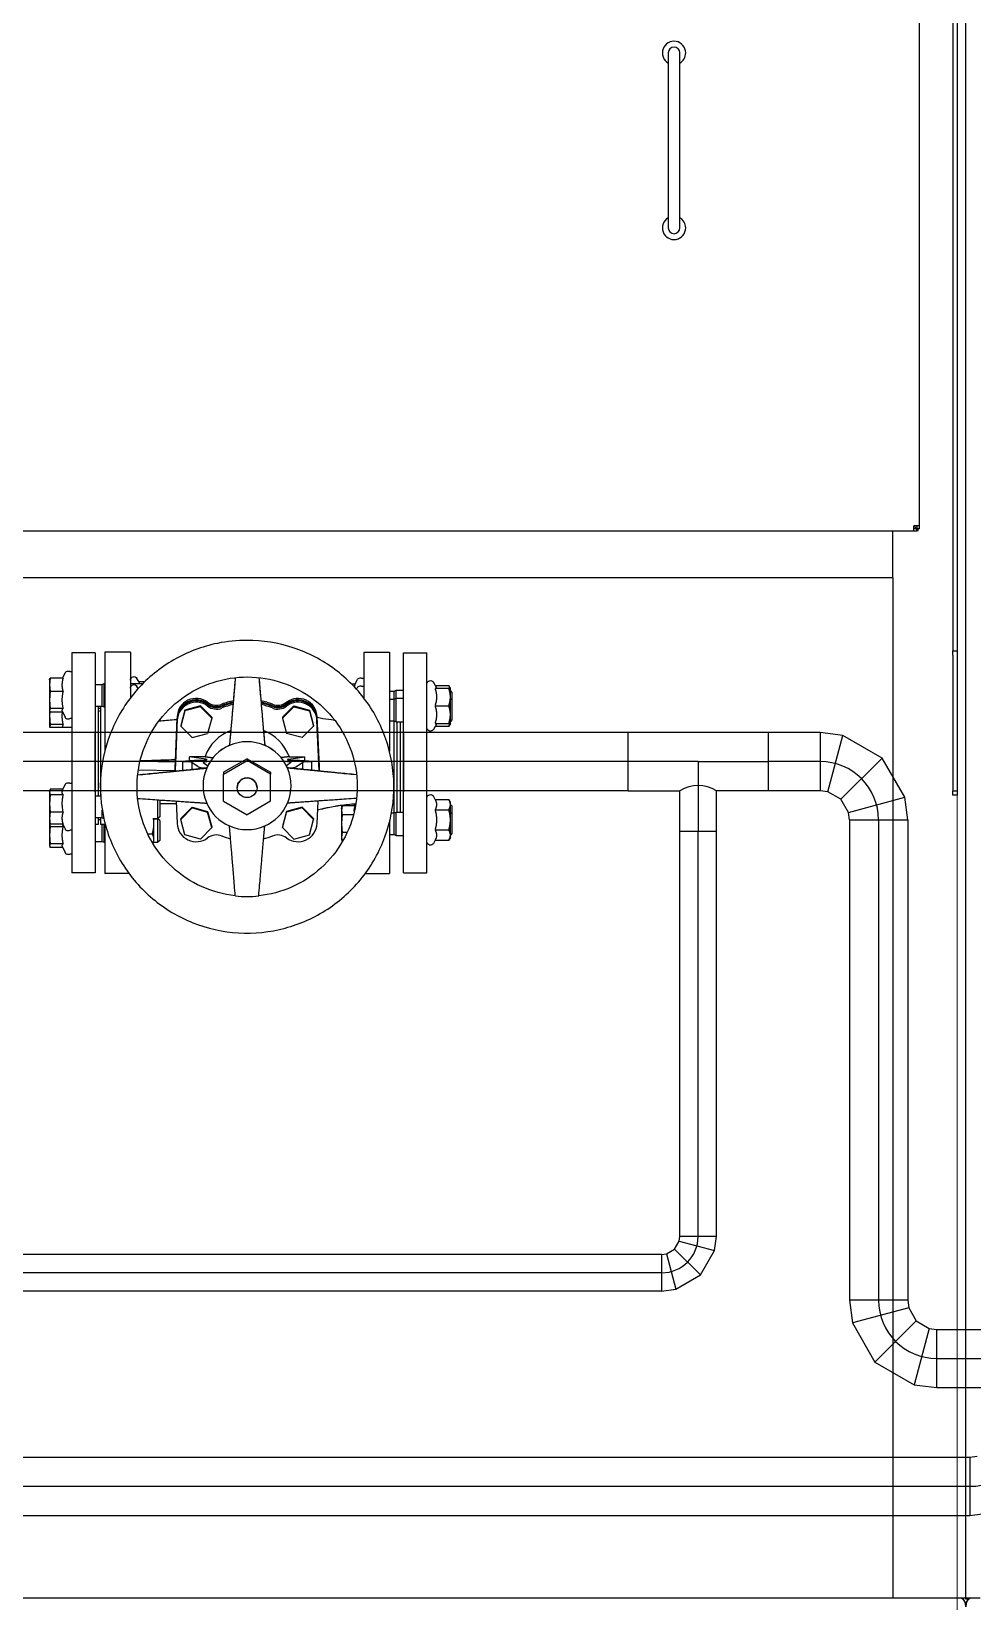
# Model space of a CAD drawing. Extents: x -681219 to -550379, y -242630 to -158199.
# Drawn here: x -581603 to -580958, y -225419 to -224342 of the extents above; entities that cross this region are included whole.
import ezdxf
from ezdxf.lldxf.tags import DXFTag

# ---------------------------------------------------------------- set-up
doc = ezdxf.new("R2010")
doc.units = 0
doc.header["$LTSCALE"] = 1000
doc.linetypes.add('C2', pattern=[17, 14, -1, 1, -1])
doc.layers.get('0').update_dxf_attribs({"linetype": 'CONTINUOUS'})
for name, color, linetype in [('10', 1, 'CONTINUOUS'), ('C__USERS_YSV001_', 7, 'CONTINUOUS'), ('DOTE_油脂（绿）', 7, 'CONTINUOUS'), ('GZDH011002641', 7, 'CONTINUOUS'), ('GZDH011002791', 7, 'CONTINUOUS'), ('GZDH011003011', 7, 'CONTINUOUS'), ('GZDH011003051', 7, 'CONTINUOUS'), ('GZDH011003061', 7, 'CONTINUOUS'), ('GZDH011003361', 7, 'CONTINUOUS'), ('GZDH011032031', 7, 'CONTINUOUS'), ('GZDH011032261', 7, 'CONTINUOUS'), ('PIPE-双管', 4, 'CONTINUOUS'), ('PIPE-油脂（绿）', 3, 'CONTINUOUS'), ('PIPE-给水', 3, 'CONTINUOUS'), ('Q02990160', 7, 'CONTINUOUS'), ('中心线', 4, 'C2'), ('辅助线', 11, 'CONTINUOUS')]:
    doc.layers.add(name, color=color, linetype=linetype)
for name, color, linetype, lineweight in [('famsun', 7, 'CONTINUOUS', 0), ('HEAT EXCHANGER', 1, 'CONTINUOUS', 25), ('轴网_轴线', 1, 'CENTER2', 0)]:
    doc.layers.add(name, color=color, linetype=linetype, lineweight=lineweight)
tags = doc.linetypes.add('CENTER2', pattern=[28.575, 19.05, -3.175, 3.175, -3.175]).pattern_tags.tags
tags[10:11] = [DXFTag(74, 4), DXFTag(75, 0), DXFTag(340, '0'), DXFTag(46, 0.0), DXFTag(50, 0.0), DXFTag(44, 0.0), DXFTag(45, 0.0)]
tags[8:9] = [DXFTag(74, 4), DXFTag(75, 0), DXFTag(340, '0'), DXFTag(46, 0.0), DXFTag(50, 0.0), DXFTag(44, 0.0), DXFTag(45, 0.0)]
tags[6:7] = [DXFTag(74, 4), DXFTag(75, 0), DXFTag(340, '0'), DXFTag(46, 0.0), DXFTag(50, 0.0), DXFTag(44, 0.0), DXFTag(45, 0.0)]
tags[4:5] = [DXFTag(74, 4), DXFTag(75, 0), DXFTag(340, '0'), DXFTag(46, 0.0), DXFTag(50, 0.0), DXFTag(44, 0.0), DXFTag(45, 0.0)]

# ---------------------------------------------------------------- blocks, each defined once
blk = doc.blocks.new('轴网8FA15DC97FB90233')
at = {"layer": '轴网_轴线'}
blk.add_line((25500, -1200), (25500, 23700), dxfattribs=at)
blk = doc.blocks.new('HEAT EXCHANGER')
at = {"layer": 'HEAT EXCHANGER'}
for p, q in [((2155, -1028.5), (2155, -1528.5)), ((2158, -1028.5), (2158, -1528.5)), ((2155, -1531.5), (2155, -1528.5)), ((2155, -1528.5), (2158, -1528.5)), ((2158, -1528.5), (2158, -1531.5)), ((2155, -1531.5), (2155, -1624.5)), ((2158, -1531.5), (2158, -1624.5)), ((2155, -1627.5), (2155, -1624.5)), ((2155, -1624.5), (2158, -1624.5)), ((2158, -1624.5), (2158, -1627.5)), ((2158, -1627.5), (2155, -1627.5))]:
    blk.add_line(p, q, dxfattribs=at)
blk = doc.blocks.new('fushitu')
at = {"layer": 'C__USERS_YSV001_', "color": 7, "linetype": 'Continuous'}
blk.add_arc((-1995.5, -1804.5), 4.5, 90, 180, dxfattribs=at)
blk.add_ellipse((-1997, -1806), major_axis=(0, -6), ratio=0.5, start_param=3.141593, end_param=4.712389, dxfattribs=at)
at = {"layer": 'GZDH011002641', "color": 7, "linetype": 'Continuous'}
for p, q in [((-2050, -1095.5), (-2050, -1068)), ((-2050, -1100), (-2050, -1095.5))]:
    blk.add_line(p, q, dxfattribs=at)
at = {"layer": 'GZDH011002791', "color": 7, "linetype": 'Continuous'}
for p, q in [((-2050, -1100), (-2950, -1100)), ((-2050, -1100), (-2050, -1800)), ((-2050, -1800), (-2950, -1800))]:
    blk.add_line(p, q, dxfattribs=at)
at = {"layer": 'GZDH011003011', "color": 7, "linetype": 'Continuous'}
for p, q in [((-2000, -1800), (-2000, 1800)), ((-2000, -1800), (-2000, 1800)), ((-2040, -1800), (-2049.2, -1800)), ((-2010, -1800), (-2040, -1800)), ((-2000, -1800), (-2010, -1800)), ((-1990, -1800), (-2000, -1800))]:
    blk.add_line(p, q, dxfattribs=at)
at = {"layer": 'GZDH011003051', "color": 7, "linetype": 'Continuous'}
blk.add_arc((-2004.5, -1804.5), 4.5, 0, 90, dxfattribs=at)
at = {"layer": 'GZDH011003061', "color": 7, "linetype": 'Continuous'}
blk.add_line((-2049.2, -1800), (-2050, -1800), dxfattribs=at)
blk.add_ellipse((-2003, -1806), major_axis=(0, 6), ratio=0.5, start_param=4.712389, end_param=6.283185, dxfattribs=at)
at = {"layer": 'GZDH011003361', "color": 7, "linetype": 'Continuous'}
for p, q in [((-2000, -1800.7), (-2000, -1800)), ((-1998.5, -1800.7), (-2000, -1800.7)), ((-1998, -1800.3), (-1998, -1800))]:
    blk.add_line(p, q, dxfattribs=at)
at = {"layer": 'GZDH011032031', "color": 7, "linetype": 'Continuous'}
for p, q in [((-2032.5, -1067.5), (-2035.5, -1064.5)), ((-2033.5, -1067.5), (-2032.5, -1067.5)), ((-2032.5, -1067.5), (-2032.5, -1066.5))]:
    blk.add_line(p, q, dxfattribs=at)
at = {"layer": 'GZDH011032261', "color": 7, "linetype": 'Continuous'}
for p, q in [((-2032, -535.5), (-2032, -1064.5)), ((-2032, -1064.5), (-2035.5, -1064.5)), ((-2035.5, -1068), (-2035.5, -1064.5)), ((-2033.5, -1064.5), (-2033.5, -1066.5)), ((-2032, -1064.5), (-2032, -1066.5)), ((-2035.5, -1068), (-2687.5, -1068)), ((-2033.5, -1066.5), (-2035.5, -1066.5)), ((-2033.5, -1068), (-2035.5, -1068)), ((-2032, -1066.5), (-2033.5, -1066.5)), ((-2033.5, -1068), (-2033.5, -1066.5))]:
    blk.add_line(p, q, dxfattribs=at)
at = {"layer": 'Q02990160', "color": 7, "linetype": 'Continuous'}
for p, q in [((-2204, -740), (-2204, -754)), ((-2196, -754), (-2196, -740)), ((-2204, -754), (-2204, -846)), ((-2196, -846), (-2196, -754)), ((-2204, -846), (-2204, -860)), ((-2196, -860), (-2196, -846))]:
    blk.add_line(p, q, dxfattribs=at)
for centre, radius, start, end in [((-2200, -740), 8, 0, 240), ((-2200, -740), 4, 0, 180), ((-2200, -740), 8, 300, 0), ((-2200, -860), 8, 120, 0), ((-2200, -860), 4, 180, 0), ((-2200, -860), 8, 0, 60)]:
    blk.add_arc(centre, radius, start, end, dxfattribs=at)
at = {"layer": '辅助线'}
blk.add_blockref('HEAT EXCHANGER', (-4163.8, 378.3), dxfattribs=at)
blk = doc.blocks.new('24SE')
at = {"layer": '10', "color": 0}
for p, q in [((-549017.5, -184610.7), (-549017.5, -184459.8)), ((-549001.4, -184459.8), (-549017.5, -184459.8)), ((-549001.4, -184610.7), (-549001.4, -184459.8)), ((-548991.8, -184459.3), (-548991.8, -184527.2)), ((-548974.2, -184459.3), (-548991.8, -184459.3)), ((-548974.2, -184459.3), (-548974.2, -184490.7)), ((-548814.2, -184459.3), (-548814.2, -184490.7)), ((-548814.2, -184459.3), (-548796.6, -184459.3)), ((-548796.6, -184459.3), (-548796.6, -184527.2)), ((-548790.1, -184459.8), (-548790.1, -184610.7)), ((-548790.1, -184459.8), (-548774, -184459.8)), ((-548774, -184459.8), (-548774, -184610.7)), ((-549033.6, -184484), (-549032.5, -184482.2)), ((-549023.2, -184482.2), (-549032.5, -184482.2)), ((-549024.3, -184484), (-549022, -184480)), ((-548974.2, -184477.4), (-548973.1, -184477.4)), ((-548968.2, -184481.3), (-548969.6, -184478.4)), ((-548968.2, -184481.3), (-548966, -184481.3)), ((-548820, -184479.5), (-548824.1, -184479.5)), ((-548814.2, -184480.8), (-548822.9, -184480.8)), ((-548820, -184479.5), (-548818.7, -184477.3)), ((-548796.1, -184480.8), (-548796.6, -184480.8)), ((-548796.1, -184496.9), (-548796.1, -184480.8)), ((-548794.9, -184481.4), (-548796.1, -184480.8)), ((-548794.9, -184496.3), (-548794.9, -184481.4)), ((-548790.1, -184481.4), (-548794.9, -184481.4)), ((-548774, -184472.7), (-548772.9, -184472.7)), ((-548767.7, -184477.2), (-548769.4, -184473.7)), ((-548768, -184477.2), (-548759.2, -184477.2)), ((-548758.8, -184478.3), (-548758.8, -184478)), ((-548758.8, -184478.3), (-548758.8, -184481.8)), ((-548758.8, -184481.8), (-548758.8, -184492.1)), ((-549034.6, -184486.7), (-549033.6, -184485.7)), ((-549034.6, -184486.7), (-549034.6, -184492.1)), ((-549034.6, -184492.1), (-549033.6, -184491.1)), ((-549034.6, -184492.1), (-549034.6, -184505.8)), ((-549033.6, -184490.1), (-549033.6, -184484)), ((-549033.6, -184502.1), (-549033.6, -184490.1)), ((-549023.2, -184484), (-549032.5, -184484)), ((-548996.3, -184485.4), (-549001.4, -184485.4)), ((-548996.3, -184490.9), (-549001.4, -184490.9)), ((-548996.3, -184490.9), (-548996.3, -184485.4)), ((-548995.1, -184486), (-548996.3, -184485.4)), ((-548996.3, -184507), (-548996.3, -184490.9)), ((-548995.1, -184491.5), (-548996.3, -184490.9)), ((-548995.1, -184491.5), (-548995.1, -184486)), ((-548991.8, -184486), (-548995.1, -184486)), ((-548995.1, -184506.4), (-548995.1, -184491.5)), ((-548991.8, -184491.5), (-548995.1, -184491.5)), ((-548974.2, -184482.8), (-548973.1, -184482.8)), ((-548969.2, -184484.7), (-548969.6, -184483.8)), ((-548819.6, -184484.3), (-548818.7, -184482.8)), ((-548768, -184486.3), (-548759.2, -184486.3)), ((-548758.8, -184492.1), (-548758.8, -184499.2)), ((-549033.6, -184508.2), (-549033.6, -184502.1)), ((-549023.2, -184496.1), (-549032.5, -184496.1)), ((-548942.1, -184503.6), (-548943.5, -184537.4)), ((-548936.9, -184499), (-548939.7, -184509.6)), ((-548936.9, -184499.5), (-548939.7, -184510.1)), ((-548926.2, -184496.1), (-548936.9, -184499)), ((-548926.2, -184496.7), (-548936.9, -184499.5)), ((-548936.9, -184499), (-548936.9, -184499.5)), ((-548918.4, -184503.9), (-548926.2, -184496.1)), ((-548926.2, -184496.1), (-548926.2, -184496.7)), ((-548918.4, -184504.5), (-548926.2, -184496.7)), ((-548918.4, -184503.9), (-548918.4, -184504.5)), ((-548870, -184503.9), (-548862.2, -184496.1)), ((-548870, -184504.5), (-548862.2, -184496.7)), ((-548870, -184503.9), (-548870, -184504.5)), ((-548862.2, -184496.1), (-548851.5, -184499)), ((-548862.2, -184496.1), (-548862.2, -184496.7)), ((-548862.2, -184496.7), (-548851.5, -184499.5)), ((-548851.5, -184499), (-548848.7, -184509.6)), ((-548851.5, -184499), (-548851.5, -184499.5)), ((-548851.5, -184499.5), (-548848.7, -184510.1)), ((-548846.3, -184503.6), (-548845, -184535.9)), ((-548796.1, -184496.9), (-548796.6, -184496.9)), ((-548794.9, -184496.3), (-548796.1, -184496.9)), ((-548790.1, -184496.3), (-548794.9, -184496.3)), ((-548793.6, -184496.3), (-548793.6, -184557.9)), ((-548792.1, -184497.7), (-548793.6, -184497.7)), ((-548792.1, -184500.1), (-548793.6, -184499.3)), ((-548792.1, -184496.3), (-548792.1, -184557.9)), ((-548767.3, -184499.6), (-548769.4, -184503.9)), ((-548768, -184497.9), (-548759.2, -184497.9)), ((-548767.7, -184500.4), (-548759.2, -184500.4)), ((-548758.8, -184499.2), (-548758.8, -184499.4)), ((-548758.8, -184499.4), (-548758.8, -184502.9)), ((-548758.8, -184499.4), (-548758.8, -184499.6)), ((-548758.8, -184502.9), (-548758.8, -184510.9)), ((-549034.6, -184505.8), (-549033.6, -184506.8)), ((-549033.6, -184508.2), (-549032.5, -184510.1)), ((-549023.2, -184508.2), (-549032.5, -184508.2)), ((-549023.2, -184510.1), (-549032.5, -184510.1)), ((-549024.3, -184508.2), (-549022, -184512.3)), ((-548996.3, -184507), (-549001.4, -184507)), ((-548999.3, -184569), (-548999.3, -184507)), ((-548997.1, -184569), (-548997.1, -184507)), ((-548995.1, -184506.4), (-548996.3, -184507)), ((-548991.8, -184506.4), (-548995.1, -184506.4)), ((-548994.8, -184506.4), (-548994.8, -184569.6)), ((-548943.5, -184539.9), (-548942.1, -184504.6)), ((-548942.1, -184505.2), (-548943.5, -184540.5)), ((-548943.5, -184540.8), (-548942.1, -184506.2)), ((-548939.7, -184509.6), (-548939.7, -184510.1)), ((-548939.7, -184510.1), (-548931.9, -184517.9)), ((-548918.4, -184504.5), (-548921.3, -184515.1)), ((-548870, -184504.5), (-548867.1, -184515.1)), ((-548848.7, -184510.1), (-548856.5, -184517.9)), ((-548848.7, -184509.6), (-548848.7, -184510.1)), ((-548844.9, -184539.9), (-548846.3, -184504.6)), ((-548846.3, -184505.2), (-548844.9, -184540.5)), ((-548844.9, -184540.8), (-548846.3, -184506.2)), ((-548834.3, -184505.8), (-548834.3, -184506.4)), ((-548774, -184504.9), (-548772.9, -184504.9)), ((-548774, -184510.9), (-548758.9, -184510.9)), ((-548768, -184508.9), (-548759.2, -184508.9)), ((-548931.9, -184517.9), (-548921.3, -184515.1)), ((-548906.3, -184523.2), (-548906.3, -184522.9)), ((-548906.3, -184523.3), (-548906.3, -184523.2)), ((-548882.1, -184522.9), (-548882.1, -184523.2)), ((-548882.1, -184523.3), (-548882.1, -184523.2)), ((-548856.5, -184517.9), (-548867.1, -184515.1)), ((-548943.5, -184537.4), (-548943.5, -184536)), ((-548943.5, -184536), (-548943.4, -184536)), ((-548938.4, -184534.4), (-548938.4, -184540.3)), ((-548923, -184531), (-548933.8, -184531)), ((-548933.8, -184533.8), (-548933.8, -184531)), ((-548922.5, -184532.7), (-548933.8, -184531)), ((-548927.7, -184538), (-548932.2, -184534.9)), ((-548932.2, -184534.9), (-548932.2, -184539.7)), ((-548924.3, -184535), (-548921.2, -184537.3)), ((-548894.2, -184532.4), (-548910.3, -184541.6)), ((-548910.3, -184543), (-548894.2, -184533.7)), ((-548894.2, -184532.4), (-548878.1, -184541.6)), ((-548894.2, -184532.4), (-548894.2, -184533.7)), ((-548878.1, -184543), (-548894.2, -184533.7)), ((-548864.1, -184535), (-548867.2, -184537.3)), ((-548865.9, -184532.7), (-548854.6, -184531)), ((-548865.4, -184531), (-548854.6, -184531)), ((-548860.7, -184538), (-548856.2, -184534.9)), ((-548856.2, -184534.9), (-548856.2, -184539.7)), ((-548854.6, -184533.8), (-548854.6, -184531)), ((-548850, -184534.4), (-548850, -184540.3)), ((-548845, -184534.8), (-548820.7, -184534.3)), ((-548844.9, -184537.8), (-548845, -184534.8)), ((-548845, -184534.8), (-548845, -184535.9)), ((-548943.5, -184537.6), (-548943.5, -184539.9)), ((-548943.5, -184539.9), (-548943.5, -184540.2)), ((-548943.5, -184540.8), (-548943.5, -184540.5)), ((-548922.1, -184538.7), (-548921.9, -184538.7)), ((-548921.9, -184538.8), (-548921.9, -184538.7)), ((-548910.3, -184541.6), (-548910.3, -184543)), ((-548910.3, -184561.5), (-548910.3, -184543)), ((-548878.1, -184541.6), (-548878.1, -184543)), ((-548878.1, -184561.5), (-548878.1, -184543)), ((-548866.5, -184538.7), (-548866.3, -184538.7)), ((-548866.5, -184538.8), (-548866.5, -184538.7)), ((-548844.9, -184537.8), (-548844.9, -184539.9)), ((-548844.9, -184539.9), (-548844.9, -184540.2)), ((-548844.9, -184540.8), (-548819.6, -184540.3)), ((-548844.9, -184540.5), (-548844.9, -184540.8)), ((-548901, -184552.3), (-548901, -184552.3)), ((-548887.4, -184552.3), (-548887.4, -184552.3)), ((-548790.1, -184557.9), (-548793.8, -184557.9)), ((-548774, -184549.3), (-548772.9, -184549.3)), ((-548767.5, -184554.3), (-548769.4, -184550.3)), ((-548768, -184557.2), (-548759.2, -184557.2)), ((-548767.9, -184553.4), (-548759.2, -184553.4)), ((-548758.8, -184554.8), (-548758.9, -184554.3)), ((-548758.8, -184554.8), (-548758.8, -184555.3)), ((-548758.8, -184555.3), (-548758.8, -184563.2)), ((-549034.6, -184564.7), (-549033.6, -184563.7)), ((-549034.6, -184564.7), (-549034.6, -184570.2)), ((-549033.6, -184562.3), (-549032.5, -184560.4)), ((-549033.6, -184563.9), (-549033.6, -184562.3)), ((-549033.6, -184574.4), (-549033.6, -184563.9)), ((-549023.2, -184560.4), (-549032.5, -184560.4)), ((-549023.2, -184567.4), (-549032.5, -184567.4)), ((-549023.2, -184560.4), (-549022, -184558.2)), ((-548968.2, -184564.8), (-548968.6, -184563.9)), ((-548968.2, -184564.8), (-548959.4, -184564.8)), ((-548959, -184566.5), (-548959.4, -184564.8)), ((-548959, -184564.4), (-548959, -184566.3)), ((-548959, -184566.3), (-548959, -184566.5)), ((-548959, -184566.5), (-548959, -184567.9)), ((-548959, -184567.9), (-548959, -184577)), ((-548942.7, -184561.5), (-548942.1, -184576.8)), ((-548939.7, -184573.4), (-548931.9, -184565.7)), ((-548939.7, -184574), (-548931.9, -184566.2)), ((-548931.9, -184565.7), (-548921.3, -184568.5)), ((-548931.9, -184565.7), (-548931.9, -184566.2)), ((-548931.9, -184566.2), (-548921.3, -184569.1)), ((-548921.3, -184568.5), (-548918.4, -184579.1)), ((-548921.3, -184568.5), (-548921.3, -184569.1)), ((-548910.3, -184561.5), (-548894.2, -184570.8)), ((-548878.1, -184561.5), (-548894.2, -184570.8)), ((-548867.1, -184568.5), (-548870, -184579.1)), ((-548856.5, -184565.7), (-548867.1, -184568.5)), ((-548856.5, -184566.2), (-548867.1, -184569.1)), ((-548867.1, -184568.5), (-548867.1, -184569.1)), ((-548848.7, -184573.4), (-548856.5, -184565.7)), ((-548856.5, -184565.7), (-548856.5, -184566.2)), ((-548848.7, -184574), (-548856.5, -184566.2)), ((-548845.6, -184561.5), (-548846.3, -184576.8)), ((-548834.3, -184560.7), (-548834.3, -184572.2)), ((-548833.1, -184573.4), (-548833.1, -184560.6)), ((-548794.9, -184572.8), (-548794.9, -184567.6)), ((-548758.8, -184563.2), (-548758.8, -184573.2)), ((-549034.6, -184570.2), (-549033.6, -184569.2)), ((-549034.6, -184570.2), (-549034.6, -184583.8)), ((-549033.6, -184584.8), (-549033.6, -184574.4)), ((-548996.3, -184569), (-549001.4, -184569)), ((-548996.3, -184585.1), (-548996.3, -184569)), ((-548995.1, -184569.6), (-548996.3, -184569)), ((-548995.1, -184584.4), (-548995.1, -184569.6)), ((-548993.2, -184569.6), (-548995.1, -184569.6)), ((-548991.8, -184576), (-548991.8, -184611.2)), ((-548967.1, -184570.9), (-548959.4, -184570.9)), ((-548959, -184577), (-548959, -184586.2)), ((-548939.7, -184573.4), (-548939.7, -184574)), ((-548936.9, -184584.6), (-548939.7, -184574)), ((-548918.4, -184579.7), (-548926.2, -184587.5)), ((-548918.4, -184579.7), (-548921.3, -184569.1)), ((-548918.4, -184579.1), (-548918.4, -184579.7)), ((-548870, -184579.7), (-548867.1, -184569.1)), ((-548870, -184579.1), (-548870, -184579.7)), ((-548870, -184579.7), (-548862.2, -184587.5)), ((-548851.5, -184584.6), (-548848.7, -184574)), ((-548848.7, -184573.4), (-548848.7, -184574)), ((-548834.3, -184572.2), (-548833.1, -184573.4)), ((-548834.3, -184574.9), (-548833.1, -184573.6)), ((-548834.3, -184574.9), (-548834.3, -184588.5)), ((-548830.3, -184573.4), (-548833.1, -184573.4)), ((-548833.1, -184589.7), (-548833.1, -184573.6)), ((-548830.3, -184573.6), (-548833.1, -184573.6)), ((-548830.3, -184577), (-548830.3, -184573.3)), ((-548830.3, -184587.5), (-548830.3, -184577)), ((-548796.6, -184576), (-548796.6, -184611.2)), ((-548796.6, -184577.5), (-548793.6, -184577.5)), ((-548796.1, -184589.7), (-548796.1, -184577.5)), ((-548794.9, -184572.8), (-548796, -184573.4)), ((-548790.1, -184572.8), (-548794.9, -184572.8)), ((-548794.9, -184589.1), (-548794.9, -184577.5)), ((-548793.6, -184572.8), (-548793.6, -184577.5)), ((-548792.1, -184574.2), (-548793.6, -184574.2)), ((-548792.1, -184572.8), (-548792.1, -184577.5)), ((-548792.1, -184577.5), (-548790.1, -184577.5)), ((-548767.9, -184577.3), (-548769.4, -184580.5)), ((-548768, -184569.1), (-548759.2, -184569.1)), ((-548768, -184577.3), (-548759.2, -184577.3)), ((-548768, -184579.1), (-548759.2, -184579.1)), ((-548758.8, -184575.9), (-548758.9, -184576.5)), ((-548758.8, -184573.2), (-548758.8, -184575.9)), ((-548758.8, -184575.9), (-548758.8, -184584.9)), ((-549034.6, -184583.8), (-549033.6, -184584.8)), ((-549033.6, -184586.5), (-549033.6, -184584.8)), ((-549033.6, -184586.5), (-549032.5, -184588.3)), ((-549023.2, -184581.3), (-549032.5, -184581.3)), ((-549023.2, -184588.3), (-549032.5, -184588.3)), ((-549023.2, -184588.3), (-549022, -184590.5)), ((-548996.3, -184585.1), (-549001.4, -184585.1)), ((-548995.1, -184584.4), (-548996.3, -184585.1)), ((-548991.8, -184584.4), (-548995.1, -184584.4)), ((-548962.7, -184583.1), (-548959.4, -184583.1)), ((-548959.6, -184589.2), (-548959.4, -184589.2)), ((-548959, -184587.6), (-548959.4, -184589.2)), ((-548959, -184586.2), (-548959, -184587.6)), ((-548926.2, -184587.5), (-548936.9, -184584.6)), ((-548862.2, -184587.5), (-548851.5, -184584.6)), ((-548834.3, -184588.5), (-548833.1, -184589.7)), ((-548829.9, -184589.7), (-548833.1, -184589.7)), ((-548830.3, -184589.1), (-548830.3, -184587.5)), ((-548830.3, -184589.1), (-548829.5, -184590.4)), ((-548826.1, -184584), (-548829.2, -184584)), ((-548796.1, -184589.7), (-548796.6, -184589.7)), ((-548794.9, -184589.1), (-548796.1, -184589.7)), ((-548790.1, -184589.1), (-548794.9, -184589.1)), ((-548774, -184581.5), (-548772.9, -184581.5)), ((-548758.8, -184584.9), (-548758.8, -184592)), ((-548774, -184597.8), (-548772.9, -184597.8)), ((-548767.3, -184592.5), (-548769.4, -184596.8)), ((-548768, -184590.7), (-548759.2, -184590.7)), ((-548767.7, -184593.3), (-548759.2, -184593.3)), ((-548758.8, -184592), (-548758.8, -184592.2)), ((-548758.8, -184592.2), (-548758.8, -184592.5)), ((-549001.4, -184610.7), (-549017.5, -184610.7)), ((-548975.2, -184611.2), (-548991.8, -184611.2)), ((-548813.2, -184611.2), (-548796.6, -184611.2)), ((-548790.1, -184610.7), (-548774, -184610.7))]:
    blk.add_line(p, q, dxfattribs=at)
for centre, start, end in [((-549019.9, -184481.2), 0, 150), ((-548971.8, -184479.4), 25, 123.5573), ((-548971.8, -184484.9), 25, 123.5573), ((-548816.6, -184478.5), 0, 150), ((-548816.6, -184484), 0, 150), ((-548771.5, -184474.7), 25, 123.5573), ((-548771.5, -184502.9), 236.4427, 335), ((-549019.9, -184511.1), 210, 0), ((-549019.9, -184559.4), 0, 150), ((-548771.5, -184551.3), 25, 123.5573), ((-549019.9, -184589.3), 210, 0), ((-548771.5, -184579.5), 236.4427, 335), ((-548771.5, -184595.8), 236.4427, 335)]:
    blk.add_arc(centre, 2.41, start, end, dxfattribs=at)
at = {"layer": '10', "color": 0, "extrusion": (0, 0, -1)}
for centre, major_axis, ratio, start_param, end_param in [((-548929.1, -184504.1), (-13.1, 0), 0.997554, 0.039817, 2.214192), ((-548929.1, -184505.1), (-13.1, 0), 0.997554, 0.039817, 2.214192), ((-548929.1, -184505.8), (-13.1, 0), 0.997554, 0.039817, 2.214192), ((-548929.1, -184506.7), (-13.1, 0), 0.997554, 0.039817, 2.214192), ((-548894.2, -184538.9), (-47.3, 0), 0.997554, 1.196312, 1.369856), ((-548894.2, -184538.9), (-47.3, 0), 0.997554, 1.771737, 1.945281), ((-548859.3, -184504.1), (13.1, 0), 0.997554, 4.068994, 6.243368), ((-548859.3, -184505.1), (13.1, 0), 0.997554, 4.068994, 6.243368), ((-548859.3, -184505.8), (13.1, 0), 0.997554, 4.068994, 6.243368), ((-548859.3, -184506.7), (13.1, 0), 0.997554, 4.068994, 6.243368), ((-548915.2, -184485.6), (10.1, 0), 0.997554, 1.196312, 2.214192), ((-548915.2, -184486.6), (10.1, 0), 0.997554, 1.196312, 2.214192), ((-548915.2, -184487.3), (-10.1, 0), 0.997554, 4.337905, 5.355784), ((-548915.2, -184488.3), (-10.1, 0), 0.997554, 4.337905, 5.355784), ((-548894.2, -184539.9), (-47.3, 0), 0.997554, 1.196312, 1.367986), ((-548894.2, -184540.5), (-47.3, 0), 0.997554, 1.196312, 1.366697), ((-548894.2, -184541.5), (-47.3, 0), 0.997554, 1.196312, 1.364826), ((-548894.2, -184539.9), (-47.3, 0), 0.997554, 1.773606, 1.945281), ((-548894.2, -184540.5), (-47.3, 0), 0.997554, 1.774895, 1.945281), ((-548894.2, -184541.5), (-47.3, 0), 0.997554, 1.776767, 1.945281), ((-548873.2, -184485.6), (-10.1, 0), 0.997554, 4.068994, 5.086873), ((-548873.2, -184486.6), (-10.1, 0), 0.997554, 4.068994, 5.086873), ((-548873.2, -184487.3), (10.1, 0), 0.997554, 0.927401, 1.945281), ((-548873.2, -184488.3), (10.1, 0), 0.997554, 0.927401, 1.945281), ((-548894.2, -184541.5), (-30.7, 0), 0.997554, 0.351453, 1.197253), ((-548894.2, -184541.5), (30.7, 0), 0.997554, 5.085932, 5.931732), ((-548894.2, -184550.8), (-30.2, 0), 0.997554, 0.411517, 1.159279), ((-548894.2, -184550.9), (-30.2, 0), 0.997554, 0.411517, 1.159279), ((-548894.2, -184550.9), (-30.2, 0), 0.997554, 1.159279, 1.982313), ((-548894.2, -184550.8), (30.2, 0), 0.997554, 5.123906, 5.871668), ((-548894.2, -184550.9), (30.2, 0), 0.997554, 5.123906, 5.871668), ((-548914.3, -184535), (-25.2, 0), 0.069902, 0.297783, 1.087952), ((-548939.5, -184535), (7.46, 0), 0.069902, 4.86128, 6.08889), ((-548929.7, -184532.9), (8.05, 0), 0.069902, 5.844141, 7.371137), ((-548914.3, -184535), (-10.1, 0), 0.069902, 6.186038, 7.311717), ((-548874.1, -184535), (10.1, 0), 0.069902, 5.254653, 6.380333), ((-548858.7, -184532.9), (-8.05, 0), 0.069902, 5.195234, 6.722229), ((-548874.1, -184535), (25.2, 0), 0.069902, 5.195234, 5.985403), ((-548848.9, -184535), (-7.46, 0), 0.069902, 0.194295, 1.421905), ((-548916.7, -184538), (-11.1, 0), 0.069902, 5.196916, 6.186038), ((-548894.2, -184550.9), (-30.2, 0), 0.997554, 5.871668, 6.694702), ((-548894.2, -184552.3), (-6.79, 0), 0.997554, 0, 3.141593), ((-548871.7, -184538), (11.1, 0), 0.069902, 0.097148, 1.086269), ((-548894.2, -184550.9), (30.2, 0), 0.997554, 5.871668, 6.694702), ((-548894.2, -184550.9), (-30.2, 0), 0.997554, 5.123906, 5.871668), ((-548894.2, -184550.9), (30.2, 0), 0.997554, 0.411517, 1.159279), ((-548929.1, -184576.3), (-13.1, 0), 0.997554, 4.068994, 6.243368), ((-548894.2, -184550.9), (-30.2, 0), 0.997554, 4.300872, 5.123906), ((-548859.3, -184576.3), (13.1, 0), 0.997554, 0.039817, 2.214192), ((-548915.2, -184594.8), (-10.1, 0), 0.997554, 0.927401, 1.945281), ((-548894.2, -184541.5), (-47.3, 0), 0.997554, 4.954386, 5.086873), ((-548894.2, -184541.5), (-47.3, 0), 0.997554, 4.337905, 4.470392), ((-548873.2, -184594.8), (10.1, 0), 0.997554, 4.337905, 5.355784), ((-548894.2, -184551.6), (-75.5, 0), 0.997554, 4.605531, 4.819247)]:
    blk.add_ellipse(centre, major_axis=major_axis, ratio=ratio, start_param=start_param, end_param=end_param, dxfattribs=at)
blk.add_ellipse((-548894.2, -184552.3), major_axis=(6.79, 0), ratio=0.997554, dxfattribs=at)
at = {"layer": '10', "color": 0}
for points, knots in [([(-548894.2, -184451.2), (-548904.9, -184451.2), (-548915.7, -184452.9), (-548936, -184459.7), (-548945.7, -184464.7), (-548962.9, -184477.5), (-548970.5, -184485.3), (-548982.8, -184502.8), (-548987.5, -184512.6), (-548993.7, -184533.1), (-548995.1, -184543.8), (-548994.5, -184565.2), (-548992.4, -184575.9), (-548985.1, -184596), (-548979.8, -184605.5), (-548966.5, -184622.3), (-548958.4, -184629.6), (-548940.5, -184641.4), (-548930.6, -184645.8), (-548909.9, -184651.4), (-548899, -184652.5), (-548877.6, -184651.2), (-548867, -184648.9), (-548847, -184640.9), (-548837.7, -184635.4), (-548821.3, -184621.6), (-548814.2, -184613.4), (-548802.9, -184595.1), (-548798.7, -184585.1), (-548793.8, -184564.3), (-548793, -184553.5), (-548794.9, -184532.1), (-548797.6, -184521.6), (-548806.1, -184502), (-548811.9, -184492.8), (-548826.2, -184476.8), (-548834.6, -184470), (-548853.2, -184459.3), (-548863.4, -184455.4), (-548880.6, -184451.9), (-548887.4, -184451.2), (-548894.2, -184451.2)], [0, 0, 0, 0, 0.320162, 0.320162, 0.640293, 0.640293, 0.96034, 0.96034, 1.280284, 1.280284, 1.600148, 1.600148, 1.919985, 1.919985, 2.239861, 2.239861, 2.559823, 2.559823, 2.879888, 2.879888, 3.200029, 3.200029, 3.52019, 3.52019, 3.840309, 3.840309, 4.160337, 4.160337, 4.480264, 4.480264, 4.800119, 4.800119, 5.119958, 5.119958, 5.439846, 5.439846, 5.759828, 5.759828, 6.07991, 6.07991, 6.283185, 6.283185, 6.283185, 6.283185]), ([(-548886.1, -184626.4), (-548878.1, -184625.6), (-548870.3, -184623.4), (-548855.6, -184616.8), (-548848.9, -184612.3), (-548837, -184601.4), (-548832, -184595), (-548824.2, -184580.9), (-548821.5, -184573.3), (-548818.5, -184557.5), (-548818.3, -184549.4), (-548820.5, -184533.4), (-548822.9, -184525.7), (-548830, -184511.2), (-548834.7, -184504.6), (-548846, -184493.2), (-548852.5, -184488.3), (-548866.9, -184481), (-548874.6, -184478.5), (-548890.5, -184476), (-548898.7, -184476), (-548914.5, -184478.7), (-548922.3, -184481.3), (-548936.5, -184488.8), (-548943, -184493.7), (-548954.2, -184505.2), (-548958.8, -184511.9), (-548965.8, -184526.4), (-548968.1, -184534.2), (-548970.1, -184550.1), (-548969.8, -184558.3), (-548966.7, -184574), (-548963.9, -184581.6), (-548955.9, -184595.6), (-548950.8, -184602), (-548938.9, -184612.8), (-548932.1, -184617.2), (-548917.6, -184623.6), (-548910, -184625.6), (-548902.2, -184626.4)], [3.248431, 3.248431, 3.248431, 3.248431, 3.568164, 3.568164, 3.888002, 3.888002, 4.207981, 4.207981, 4.528112, 4.528112, 4.848343, 4.848343, 5.168581, 5.168581, 5.488732, 5.488732, 5.808735, 5.808735, 6.128592, 6.128592, 6.448358, 6.448358, 6.768126, 6.768126, 7.087986, 7.087986, 7.407995, 7.407995, 7.728149, 7.728149, 8.048389, 8.048389, 8.368618, 8.368618, 8.688744, 8.688744, 9.008719, 9.008719, 9.31794, 9.31794, 9.31794, 9.31794]), ([(-548942.1, -184504), (-548943.5, -184504.2), (-548944.9, -184504.5), (-548948.8, -184505.1), (-548951.5, -184505.5), (-548954.1, -184505.9)], [4.22322, 4.22322, 4.22322, 4.22322, 4.648837, 4.648837, 5.476127, 5.476127, 5.476127, 5.476127]), ([(-548833.9, -184506.4), (-548837.3, -184506.2), (-548840.7, -184505.9), (-548844.8, -184505.5), (-548845.5, -184505.5), (-548846.2, -184505.4)], [2.044505, 2.044505, 2.044505, 2.044505, 3.179256, 3.179256, 3.416997, 3.416997, 3.416997, 3.416997]), ([(-548943.5, -184537.6), (-548943.5, -184537.3), (-548943.5, -184537.1), (-548943.5, -184536.6), (-548943.5, -184536.3), (-548943.5, -184536)], [0, 0, 0, 0, 0.0750395, 0.0750395, 0.1501064, 0.1501064, 0.1501064, 0.1501064]), ([(-548845.1, -184533.1), (-548841.3, -184533.3), (-548837.5, -184533.4), (-548829.2, -184533.7), (-548825.1, -184533.8), (-548820.8, -184533.9)], [0.895573, 0.895573, 0.895573, 0.895573, 2.18966, 2.18966, 3.687661, 3.687661, 3.687661, 3.687661]), ([(-548968.7, -184563.4), (-548965, -184563.7), (-548961.3, -184564.1), (-548957, -184564.7), (-548956.3, -184564.9), (-548955.6, -184565)], [0.546332, 0.546332, 0.546332, 0.546332, 1.670374, 1.670374, 1.907027, 1.907027, 1.907027, 1.907027])]:
    blk.add_open_spline(points, degree=3, knots=knots, dxfattribs=at)
for points, weights in [([(-549033.3, -184484), (-549033, -184483.2), (-549032.5, -184482.2)], [1.01895290532, 1.01965956375, 1]), ([(-548968.2, -184481.3), (-548967.8, -184482.2), (-548967.6, -184483)], [1.12773526988, 1.17357773032, 1.19532852412]), ([(-548902.3, -184476.8), (-548905.1, -184509.6), (-548906.3, -184522.9)], [1.05195286795, 1.17751060992, 1.0562335744]), ([(-548902.3, -184476.8), (-548905.1, -184510), (-548906.3, -184523.3)], [1.02778791643, 1.26949072772, 1.2509960118]), ([(-548886.1, -184476.8), (-548883.3, -184509.6), (-548882.1, -184522.9)], [1.05195286794, 1.17751060991, 1.0562335744]), ([(-548886.1, -184476.8), (-548883.3, -184510), (-548882.1, -184523.3)], [1.02773960623, 1.2694466471, 1.25096793703]), ([(-548820.6, -184480.8), (-548820.4, -184480.2), (-548820, -184479.5)], [1.04020484234, 1.04194258496, 1.0347689745]), ([(-548768, -184477.2), (-548766.6, -184481.8), (-548768, -184486.3)], [1.12773526988, 1.30219652328, 1.12773526988]), ([(-548758.8, -184478), (-548758.9, -184477.6), (-548759.2, -184477.2)], [1.01792538948, 1.02344563662, 1]), ([(-548759.2, -184477.2), (-548758.8, -184479.6), (-548758.8, -184481.8)], [1, 1.0379548493, 1]), ([(-548758.8, -184481.8), (-548758.8, -184483.9), (-548759.2, -184486.3)], [1, 1.0379548493, 1]), ([(-549032.5, -184484), (-549033.6, -184484), (-549033.6, -184484)], [1, 1.0379548493, 1]), ([(-549033.6, -184490.1), (-549033.6, -184487.3), (-549032.5, -184484)], [1, 1.0379548493, 1]), ([(-549032.5, -184496.1), (-549033.6, -184492.9), (-549033.6, -184490.1)], [1, 1.0379548493, 1]), ([(-549024.3, -184490.1), (-549024.3, -184487.3), (-549023.2, -184484)], [1, 1.05584498541, 1.0347689745]), ([(-549023.2, -184496.1), (-549024.3, -184492.9), (-549024.3, -184490.1)], [1.0347689745, 1.05584498541, 1]), ([(-548768, -184486.3), (-548766.6, -184492.1), (-548768, -184497.9)], [1.12773526988, 1.30219652328, 1.12773526988]), ([(-548759.2, -184486.3), (-548758.8, -184489.4), (-548758.8, -184492.1)], [1, 1.0379548493, 1]), ([(-548758.8, -184492.1), (-548758.8, -184494.8), (-548759.2, -184497.9)], [1, 1.0379548493, 1]), ([(-549033.6, -184502.1), (-549033.6, -184499.3), (-549032.5, -184496.1)], [1, 1.0379548493, 1]), ([(-549032.5, -184508.2), (-549033.6, -184505), (-549033.6, -184502.1)], [1, 1.0379548493, 1]), ([(-549024.3, -184502.1), (-549024.3, -184499.3), (-549023.2, -184496.1)], [1, 1.05584498541, 1.0347689745]), ([(-549023.2, -184508.2), (-549024.3, -184505), (-549024.3, -184502.1)], [1.0347689745, 1.05584498541, 1]), ([(-548768, -184497.9), (-548767, -184498.8), (-548767.3, -184499.6)], [1.12773526988, 1.2490826766, 1.20162247899]), ([(-548767.4, -184500.4), (-548766.9, -184504.4), (-548768, -184508.9)], [1.19753685504, 1.25395751384, 1.12773526988]), ([(-548759.2, -184497.9), (-548758.8, -184498.6), (-548758.8, -184499.2)], [1, 1.0379548493, 1]), ([(-548758.8, -184499.2), (-548758.8, -184499.7), (-548759.2, -184500.4)], [1, 1.0379548493, 1]), ([(-548758.8, -184502.9), (-548758.8, -184505.7), (-548759.2, -184508.9)], [1, 1.0379548493, 1]), ([(-548758.9, -184499.8), (-548758.8, -184501.4), (-548758.8, -184502.9)], [1.01884907007, 1.02053814224, 1]), ([(-549033.6, -184508.2), (-549033.6, -184508.2), (-549032.5, -184508.2)], [1, 1.0379548493, 1]), ([(-549032.5, -184510.1), (-549033, -184509.1), (-549033.3, -184508.2)], [1, 1.01965956375, 1.01895290532]), ([(-548768, -184508.9), (-548767.6, -184510), (-548767.4, -184510.9)], [1.12773526988, 1.16905700201, 1.19080435286]), ([(-548759.2, -184508.9), (-548759, -184510), (-548758.9, -184510.9)], [1, 1.01833226984, 1.01895549203]), ([(-548923, -184531), (-548920.1, -184531.4), (-548917.6, -184531.7)], [1.01145398194, 1.08427919317, 1.15159877877]), ([(-548865.4, -184531), (-548868.3, -184531.4), (-548870.8, -184531.7)], [1.01145398194, 1.08427919317, 1.15159877877]), ([(-548969.2, -184543.4), (-548935.6, -184540.1), (-548922.1, -184538.7)], [1.05135427245, 1.17783110542, 1.05623818561]), ([(-548969.2, -184543.5), (-548935.4, -184540.2), (-548921.9, -184538.8)], [1.02742224616, 1.26945877403, 1.25096793702]), ([(-548819.2, -184543.5), (-548853, -184540.2), (-548866.5, -184538.8)], [1.02742224616, 1.26945877403, 1.25096793702]), ([(-548819.2, -184543.4), (-548852.8, -184540.1), (-548866.3, -184538.7)], [1.05132592413, 1.17781265502, 1.0562335744]), ([(-548767.5, -184554.3), (-548766.8, -184555.7), (-548768, -184557.2)], [1.18436794708, 1.2666290199, 1.12773526988]), ([(-548768, -184557.2), (-548766.6, -184563.2), (-548768, -184569.1)], [1.12773526988, 1.30219652328, 1.12773526988]), ([(-548759.2, -184553.4), (-548758.8, -184554.4), (-548758.8, -184555.3)], [1, 1.0379548493, 1]), ([(-548758.8, -184555.3), (-548758.8, -184556.2), (-548759.2, -184557.2)], [1, 1.0379548493, 1]), ([(-548759.2, -184557.2), (-548758.8, -184560.4), (-548758.8, -184563.2)], [1, 1.0379548493, 1]), ([(-549033.6, -184563.9), (-549033.6, -184562.3), (-549032.5, -184560.4)], [1, 1.0379548493, 1]), ([(-549032.5, -184567.4), (-549033.6, -184565.5), (-549033.6, -184563.9)], [1, 1.0379548493, 1]), ([(-549033.6, -184574.4), (-549033.6, -184571.1), (-549032.5, -184567.4)], [1, 1.0379548493, 1]), ([(-549024.3, -184563.9), (-549024.3, -184562.3), (-549023.2, -184560.4)], [1, 1.05584498541, 1.0347689745]), ([(-549023.2, -184567.4), (-549024.3, -184565.5), (-549024.3, -184563.9)], [1.0347689745, 1.05584498541, 1]), ([(-549024.3, -184574.4), (-549024.3, -184571.1), (-549023.2, -184567.4)], [1, 1.05584498541, 1.0347689745]), ([(-548969.2, -184559.6), (-548935.4, -184562), (-548921.9, -184562.9)], [1.02743290537, 1.26950430478, 1.25099601179]), ([(-548968.2, -184564.8), (-548967.2, -184567.1), (-548967.6, -184569.1)], [1.12773526988, 1.25192172142, 1.19930931997]), ([(-548967.7, -184563.5), (-548967.6, -184564.2), (-548967.5, -184564.8)], [1.18867511387, 1.20092842881, 1.20747085531]), ([(-548959.4, -184564.8), (-548959, -184566.5), (-548959, -184567.9)], [1, 1.0379548493, 1]), ([(-548959, -184567.9), (-548959, -184569.3), (-548959.4, -184570.9)], [1, 1.0379548493, 1]), ([(-548959.1, -184564.4), (-548959, -184565.4), (-548959, -184566.3)], [1.01748216863, 1.01365050167, 1]), ([(-548959, -184566.3), (-548959, -184566.4), (-548959, -184566.4)], [1, 1.00138926843, 1.00267683355]), ([(-548819.2, -184559.6), (-548853, -184562), (-548866.5, -184562.9)], [1.02738459333, 1.26946021225, 1.25096793702]), ([(-548758.8, -184563.2), (-548758.8, -184565.9), (-548759.2, -184569.1)], [1, 1.0379548493, 1]), ([(-549032.5, -184581.3), (-549033.6, -184577.6), (-549033.6, -184574.4)], [1, 1.0379548493, 1]), ([(-549023.2, -184581.3), (-549024.3, -184577.6), (-549024.3, -184574.4)], [1.0347689745, 1.05584498541, 1]), ([(-548959.4, -184570.9), (-548959, -184574.2), (-548959, -184577)], [1, 1.0379548493, 1]), ([(-548959, -184577), (-548959, -184579.8), (-548959.4, -184583.1)], [1, 1.0379548493, 1]), ([(-548902.2, -184626.4), (-548905.1, -184592.2), (-548906.3, -184578.5)], [1.02735324421, 1.26946140959, 1.25096793702]), ([(-548886.1, -184626.4), (-548883.3, -184592.2), (-548882.1, -184578.5)], [1.02735324421, 1.26946140959, 1.25096793702]), ([(-548830.3, -184577), (-548830.3, -184575.1), (-548830, -184573.2)], [1, 1.02163335671, 1.01860572115]), ([(-548829.2, -184584), (-548830.3, -184580.3), (-548830.3, -184577)], [1, 1.0379548493, 1]), ([(-548768, -184569.1), (-548766.6, -184573.2), (-548768, -184577.3)], [1.12773526988, 1.30219652328, 1.12773526988]), ([(-548767.5, -184577.3), (-548767.7, -184578.2), (-548768, -184579.1)], [1.18113564467, 1.16064247552, 1.12773526988]), ([(-548768, -184579.1), (-548766.6, -184584.9), (-548768, -184590.7)], [1.12773526988, 1.30219652328, 1.12773526988]), ([(-548759.2, -184569.1), (-548758.8, -184571.3), (-548758.8, -184573.2)], [1, 1.0379548493, 1]), ([(-548758.8, -184573.2), (-548758.8, -184575.1), (-548759.2, -184577.3)], [1, 1.0379548493, 1]), ([(-548758.8, -184576.1), (-548758.9, -184577.5), (-548759.2, -184579.1)], [1.01727550769, 1.02466055767, 1]), ([(-548759.2, -184577.3), (-548759, -184576.9), (-548758.9, -184576.5)], [1, 1.01581832763, 1.01845154223]), ([(-548759.2, -184579.1), (-548758.8, -184582.2), (-548758.8, -184584.9)], [1, 1.0379548493, 1]), ([(-549033.6, -184584.8), (-549033.6, -184583.2), (-549032.5, -184581.3)], [1, 1.0379548493, 1]), ([(-549032.5, -184588.3), (-549033.6, -184586.5), (-549033.6, -184584.8)], [1, 1.0379548493, 1]), ([(-549024.3, -184584.8), (-549024.3, -184583.2), (-549023.2, -184581.3)], [1, 1.05584498541, 1.0347689745]), ([(-549023.2, -184588.3), (-549024.3, -184586.5), (-549024.3, -184584.8)], [1.0347689745, 1.05584498541, 1]), ([(-548959.4, -184583.1), (-548959, -184584.8), (-548959, -184586.2)], [1, 1.0379548493, 1]), ([(-548959, -184586.2), (-548959, -184587.6), (-548959.4, -184589.2)], [1, 1.0379548493, 1]), ([(-548830.3, -184587.5), (-548830.3, -184585.9), (-548829.2, -184584)], [1, 1.0379548493, 1]), ([(-548829.5, -184590.4), (-548830.3, -184588.9), (-548830.3, -184587.5)], [1.00968682542, 1.03225566425, 1]), ([(-548758.8, -184584.9), (-548758.8, -184587.6), (-548759.2, -184590.7)], [1, 1.0379548493, 1]), ([(-548768, -184590.7), (-548767, -184591.7), (-548767.3, -184592.5)], [1.12773526988, 1.2490826766, 1.20162247899]), ([(-548759.2, -184590.7), (-548758.8, -184591.4), (-548758.8, -184592)], [1, 1.0379548493, 1]), ([(-548758.8, -184592), (-548758.8, -184592.6), (-548759.2, -184593.3)], [1, 1.0379548493, 1])]:
    blk.add_rational_spline(points, weights, degree=2, dxfattribs=at)
for points in [[(-548955.6, -184565), (-548955.2, -184565), (-548954.9, -184565.1), (-548954.5, -184565.2)], [(-548954.5, -184565.2), (-548952.9, -184565.4), (-548951.3, -184565.7), (-548949.8, -184566)], [(-548949.8, -184566), (-548949.5, -184566.1), (-548949.1, -184566.2), (-548948.8, -184566.2)], [(-548948.8, -184566.2), (-548948, -184566.4), (-548947.1, -184566.6), (-548946.3, -184566.8)], [(-548946.3, -184566.8), (-548946.2, -184566.8), (-548946.1, -184566.8), (-548946, -184566.9)], [(-548946, -184566.9), (-548944.8, -184567.1), (-548943.6, -184567.4), (-548942.5, -184567.7)], [(-548845.7, -184563.4), (-548845.7, -184563.4), (-548845.6, -184563.4), (-548845.5, -184563.4)], [(-548845.5, -184563.4), (-548845, -184563.4), (-548844.5, -184563.4), (-548844, -184563.4)], [(-548844, -184563.4), (-548843.7, -184563.4), (-548843.3, -184563.4), (-548843, -184563.4)], [(-548843, -184563.4), (-548841.7, -184563.4), (-548840.4, -184563.3), (-548839.1, -184563.3)], [(-548839.1, -184563.3), (-548838.8, -184563.3), (-548838.5, -184563.3), (-548838.1, -184563.3)], [(-548838.1, -184563.3), (-548836.9, -184563.3), (-548835.6, -184563.3), (-548834.3, -184563.3)]]:
    blk.add_open_spline(points, degree=3, dxfattribs=at)
at = {"layer": 'PIPE-双管', "color": 4}
for p, q in [((-549001.4, -184515.2), (-549001.4, -184555.2)), ((-548790.1, -184555.2), (-548790.1, -184515.2))]:
    blk.add_line(p, q, dxfattribs=at)
at = {"layer": 'PIPE-给水', "color": 3}
for p, q in [((-549017.5, -184555.2, 1600), (-549017.5, -184515.2, 1600)), ((-548790.1, -184515.2, 1600), (-548790.1, -184555.2, 1600))]:
    blk.add_line(p, q, dxfattribs=at)

msp = doc.modelspace()

# ---------------------------------------------------------------- linework, layer by layer
at = {"layer": 'DOTE_油脂（绿）', "color": 3}
for p, q in [((-581194.3073, -224842.8296), (-581640.1865, -224842.8296)), ((-581146.3073, -224842.8296, 500), (-581194.3073, -224842.8296)), ((-581146.3073, -224842.8296, 500), (-581098.3073, -224842.8296)), ((-581146.3073, -224842.8296, 500), (-581146.3073, -224890.8296)), ((-581062.607, -224842.8296), (-581098.3073, -224842.8296)), ((-581022.607, -224882.8296), (-581022.607, -225212.3168)), ((-581146.3073, -225168.5081), (-581146.3073, -224890.8296)), ((-581171.3073, -225193.5081), (-582998.9271, -225193.5081)), ((-580982.607, -225252.3168), (-580940.0524, -225252.3168)), ((-583253.4217, -225340.0033), (-580960.0524, -225340.0033))]:
    msp.add_line(p, q, dxfattribs=at)
for centre, radius, start, end in [((-581062.607, -224882.8296, 500), 40, 360, 90), ((-581171.3073, -225168.5081, 500), 25, 270, 0), ((-580982.607, -225212.3168, 500), 40, 180, 270), ((-580960.0524, -225300.0033, 500), 40, 270, 360)]:
    msp.add_arc(centre, radius, start, end, dxfattribs=at)
at = {"layer": 'PIPE-油脂（绿）', "color": 3}
for p, q in [((-581194.3073, -224822.8296), (-581640.1865, -224822.8296)), ((-581098.3073, -224822.8296), (-581194.3073, -224822.8296)), ((-581062.607, -224822.8296), (-581098.3073, -224822.8296)), ((-581047.0779, -224824.8741, 500), (-581062.607, -224822.8296, 500)), ((-581020.1806, -224840.4032, 500), (-581047.0779, -224824.8741, 500)), ((-581004.6515, -224867.3005, 500), (-581020.1806, -224840.4032, 500)), ((-581194.3073, -224862.8296), (-581640.1865, -224862.8296)), ((-581194.3073, -224862.8296), (-581158.8073, -224862.8296)), ((-581158.8073, -224890.8296), (-581158.8073, -224862.8296)), ((-581133.8073, -224890.8296), (-581133.8073, -224862.8296)), ((-581098.3073, -224862.8296), (-581133.8073, -224862.8296)), ((-581062.607, -224862.8296), (-581098.3073, -224862.8296)), ((-581057.4306, -224863.5111, 500), (-581062.607, -224862.8296, 500)), ((-581048.4649, -224868.6875, 500), (-581057.4306, -224863.5111, 500)), ((-581043.2885, -224877.6533, 500), (-581048.4649, -224868.6875, 500)), ((-581002.607, -224882.8296, 500), (-581004.6515, -224867.3005, 500)), ((-581042.607, -224882.8296, 500), (-581043.2885, -224877.6533, 500)), ((-581042.607, -224882.8296), (-581042.607, -225212.3168)), ((-581002.607, -224882.8296), (-581002.607, -225212.3168)), ((-581158.8073, -225168.5081), (-581158.8073, -224890.8296)), ((-581133.8073, -225168.5081), (-581133.8073, -224890.8296)), ((-581162.4684, -225177.347, 500), (-581159.2332, -225171.7434, 500)), ((-581159.2332, -225171.7434, 500), (-581158.8073, -225168.5081, 500)), ((-581135.0851, -225178.2139, 500), (-581133.8073, -225168.5081, 500)), ((-581171.3073, -225181.0081), (-582998.9271, -225181.0081)), ((-581171.3073, -225181.0081, 500), (-581168.072, -225180.5822, 500)), ((-581168.072, -225180.5822, 500), (-581162.4684, -225177.347, 500)), ((-581144.7908, -225195.0246, 500), (-581135.0851, -225178.2139, 500)), ((-581161.6016, -225204.7304, 500), (-581144.7908, -225195.0246, 500)), ((-581171.3073, -225206.0081), (-582998.9271, -225206.0081)), ((-581171.3073, -225206.0081, 500), (-581161.6016, -225204.7304, 500)), ((-581042.607, -225212.3168, 500), (-581040.5626, -225227.8459, 500)), ((-581002.607, -225212.3168, 500), (-581001.9255, -225217.4932, 500)), ((-581001.9255, -225217.4932, 500), (-580996.7492, -225226.4589, 500)), ((-581040.5626, -225227.8459, 500), (-581025.0334, -225254.7432, 500)), ((-580996.7492, -225226.4589, 500), (-580987.7834, -225231.6353, 500)), ((-580987.7834, -225231.6353, 500), (-580982.607, -225232.3168, 500)), ((-580982.607, -225232.3168), (-580940.0524, -225232.3168)), ((-581025.0334, -225254.7432, 500), (-580998.1362, -225270.2723, 500)), ((-580998.1362, -225270.2723, 500), (-580982.607, -225272.3168, 500)), ((-580982.607, -225272.3168), (-580940.0524, -225272.3168)), ((-583253.4217, -225320.0033), (-580960.0524, -225320.0033)), ((-580960.0524, -225320.0033, 500), (-580954.876, -225319.3219, 500)), ((-583253.4217, -225360.0033), (-580960.0524, -225360.0033)), ((-580960.0524, -225360.0033, 500), (-580944.5233, -225357.9589, 500))]:
    msp.add_line(p, q, dxfattribs=at)
at = {"layer": 'PIPE-油脂（绿）'}
for p, q in [((-581194.3073, -224862.8296), (-581194.3073, -224822.8296)), ((-581098.3073, -224822.8296), (-581098.3073, -224862.8296)), ((-581062.607, -224822.8296, 500), (-581062.607, -224862.8296, 500)), ((-581057.4306, -224863.5111, 500), (-581047.0779, -224824.8741, 500)), ((-581048.4649, -224868.6875, 500), (-581020.1806, -224840.4032, 500)), ((-581043.2885, -224877.6533, 500), (-581004.6515, -224867.3005, 500)), ((-581042.607, -224882.8296, 500), (-581002.607, -224882.8296, 500)), ((-581133.8073, -224890.8296), (-581158.8073, -224890.8296)), ((-581159.2332, -225171.7434, 500), (-581135.0851, -225178.2139, 500)), ((-581133.8073, -225168.5081, 500), (-581158.8073, -225168.5081, 500)), ((-581171.3073, -225181.0081, 500), (-581171.3073, -225206.0081, 500)), ((-581168.072, -225180.5822, 500), (-581161.6016, -225204.7304, 500)), ((-581162.4684, -225177.347, 500), (-581144.7908, -225195.0246, 500)), ((-581002.607, -225212.3168, 500), (-581042.607, -225212.3168, 500)), ((-581001.9255, -225217.4932, 500), (-581040.5626, -225227.8459, 500)), ((-580996.7492, -225226.4589, 500), (-581025.0334, -225254.7432, 500)), ((-580987.7834, -225231.6353, 500), (-580998.1362, -225270.2723, 500)), ((-580982.607, -225272.3168, 500), (-580982.607, -225232.3168, 500)), ((-580960.0524, -225320.0033, 500), (-580960.0524, -225360.0033, 500))]:
    msp.add_line(p, q, dxfattribs=at)
msp.add_arc((-581146.3073, -224882.8296), 23.585, 57.9946172, 122.0053828, dxfattribs=at)

# ---------------------------------------------------------------- block references
at = {"color": 7, "xscale": -1}
msp.add_blockref('24SE', (-1130349.7638, -40308.4587), dxfattribs=at)
at = {"layer": 'famsun', "xscale": -1}
msp.add_blockref('轴网8FA15DC97FB90233', (-555468.721, -226916.6983), dxfattribs=at)
at = {"layer": '中心线'}
msp.add_blockref('fushitu', (-578962.82, -223616.6983), dxfattribs=at)

doc.saveas('drawing.dxf')
